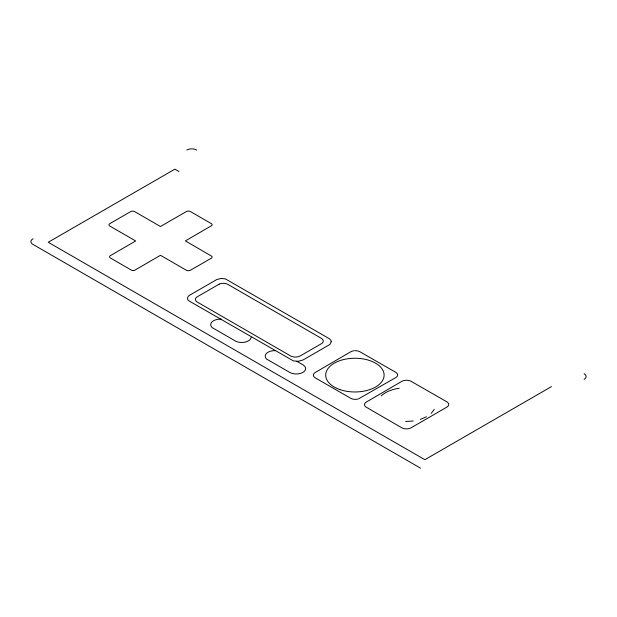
<?xml version="1.0" encoding="UTF-8"?>
<svg xmlns="http://www.w3.org/2000/svg" width="617" height="617" viewBox="0 0 617 617"><rect width="100%" height="100%" fill="white"/><g stroke="black" fill="none" stroke-linecap="round" stroke-linejoin="round"><path stroke-width="0.93" d="M431.221 413.359L434.283 409.326M551.475 386.604L424.858 459.704L48.242 242.265L174.858 169.166L178.961 171.534M420.316 419.406L426.463 416.791M358.338 398.968L395.59 377.681A6.625 3.825 0 0 0 397.579 375.09M405.639 421.488L413.213 421.002M296.939 361.361L303.425 365.11A9.348 5.399 0 0 1 302.893 372.406A9.348 5.399 0 0 1 290.252 372.714L266.745 359.148A9.525 5.499 0 0 1 266.467 353.41A9.525 5.499 0 0 1 275.182 350.657M420.532 468.164L33.071 244.463A6.571 3.795 0 0 1 33.071 238.779M365.626 406.834L401.729 427.751A6.625 3.825 0 0 0 410.853 427.943L446.723 407.205A6.625 3.825 0 0 0 447.055 401.937L411.215 381.383A6.625 3.825 0 0 0 402.083 381.19L366.483 401.945A6.625 3.825 0 0 0 365.202 406.418M251.111 337.314A9.348 5.399 0 0 1 245.527 342.026A9.348 5.399 0 0 1 235.74 341.209L212.24 327.642A9.525 5.499 0 0 1 212.14 321.727A9.525 5.499 0 0 1 221.387 319.182M397.556 374.604A6.625 3.825 0 0 0 395.921 372.413L360.081 351.86A6.625 3.825 0 0 0 354.744 350.718M357.567 399.153A6.625 3.825 0 0 1 350.587 398.227L315.009 377.697A6.625 3.825 0 0 1 315.349 372.421L350.95 351.667A6.625 3.825 0 0 1 353.911 350.795M381.229 395.906A29.207 16.867 0 0 1 399.238 388.255M133.164 270.501A2.954 1.704 0 0 0 134.599 270.323L160.466 255.299L186.465 270.308A2.954 1.704 0 0 0 190.491 270.223L211.253 258.238A2.954 1.704 0 0 0 211.801 256.271L185.393 240.908L211.801 225.544A2.954 1.704 0 0 0 211.253 223.57L190.491 211.585A2.954 1.704 0 0 0 186.465 211.508L160.466 226.516L134.599 211.577A2.954 1.704 0 0 0 130.573 211.662L109.811 223.647A2.954 1.704 0 0 0 109.672 225.969L135.671 240.977L110.281 255.693A2.954 1.704 0 0 0 110.42 258.014L131.182 269.999A2.954 1.704 0 0 0 132.802 270.477M186.82 150.016A6.957 4.018 0 0 1 196.661 150.016M584.106 373.701A6.972 4.026 0 0 1 584.106 379.401M331.244 341.718L329.918 344.456L303.055 359.966L298.327 361.284L293.422 360.899L189.35 301.119C186.465 299.901 187.321 296.029 189.928 295.049L216.791 279.54L221.087 278.437L225.421 278.899L329.378 338.733L330.774 340.098L331.244 341.718M219.22 284.128L197.255 296.808A6.44 3.717 0 0 0 197.27 302.052L291.101 356.225A6.856 3.957 0 0 0 300.217 355.932L322.182 343.253A6.941 4.003 0 0 0 321.233 338.27L227.889 284.383A6.471 3.733 0 0 0 219.22 284.128M339.79 389.535A29.207 16.867 0 0 0 384.106 375.452A29.207 16.867 0 0 0 340.815 360.336A29.207 16.867 0 0 0 339.79 389.535"/></g></svg>
